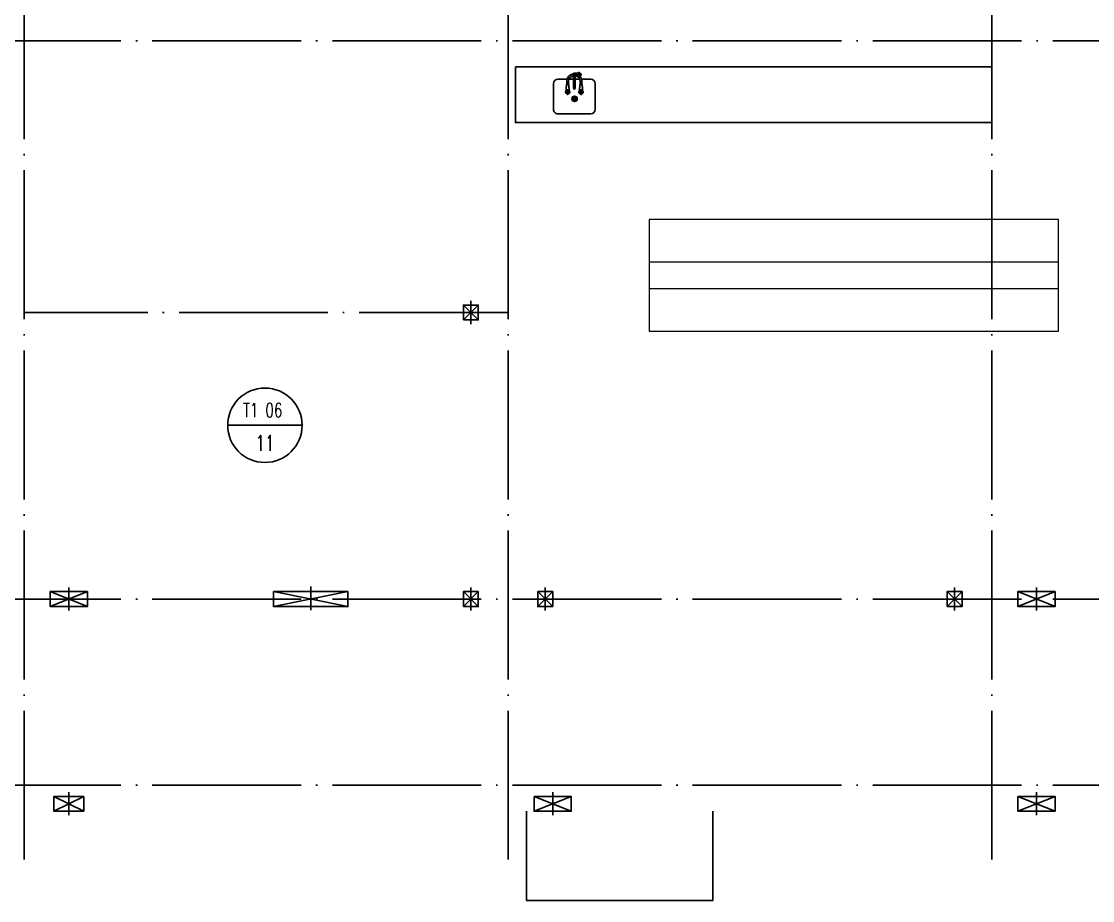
# Model space of a CAD drawing. Extents: x 93518 to 937116, y -359949 to 58022.
# Drawn here: x 817076 to 831468, y -106994 to -95184 of the extents above; entities that cross this region are included whole.
import ezdxf
from ezdxf.enums import TextEntityAlignment as Align

# ---------------------------------------------------------------- set-up
doc = ezdxf.new("R2010")
doc.units = 0
doc.header["$LTSCALE"] = 1000
doc.header["$MEASUREMENT"] = 0
doc.linetypes.add('DOTE', pattern=[2.42, 2, -0.2, 0.02, -0.2])
doc.layers.get('0').update_dxf_attribs({"linetype": 'CONTINUOUS'})
for name, color, linetype in [('DIM_IDEN', 3, 'CONTINUOUS'), ('DIM_LEAD', 3, 'CONTINUOUS'), ('DOTE', 8, 'DOTE'), ('PUB_TEXT', 7, 'CONTINUOUS'), ('STAIR', 2, 'CONTINUOUS')]:
    doc.layers.add(name, color=color, linetype=linetype)
doc.styles.add('_TCH_DIM', font='simplex.shx', dxfattribs={"bigfont": 'gbcbig.shx'})
doc.styles.add('DXT', font='geditxt.shx', dxfattribs={"width": 0.7, "bigfont": 'dxt.shx'})

msp = doc.modelspace()

# ---------------------------------------------------------------- linework, layer by layer
at = {"color": 252}
for p, q in [((824407, -95960.9), (824284.8, -95961)), ((824493.4, -95960.9), (824433.1, -95960.9)), ((824489.2, -95895.1), (824489.2, -95906.7)), ((824502, -95884.5), (824492, -95890.3)), ((824492, -95911.5), (824493.4, -95912.3)), ((824493.5, -96080.9), (824493.4, -95900.9)), ((824504.8, -95881.7), (824545.7, -95881.6)), ((824517.6, -95890.3), (824507.6, -95884.5)), ((824516.3, -96080.9), (824516.2, -95900.9)), ((824516.2, -95912.3), (824517.6, -95911.5)), ((824516.2, -95920.1), (824545.7, -95920)), ((824576.5, -95960.8), (824516.2, -95960.9)), ((824520.4, -95906.6), (824520.4, -95895.1)), ((824549.5, -95895.1), (824543.1, -95889.6)), ((824549.5, -95906.6), (824543.1, -95912.1)), ((824544.2, -95884.9), (824569.4, -95871)), ((824544.2, -95884.9), (824569.4, -95871)), ((824544.2, -95916.8), (824569.4, -95930.7)), ((824544.2, -95916.8), (824569.4, -95930.7)), ((824546.1, -95881.4), (824566.5, -95872.6)), ((824546.1, -95881.4), (824566.5, -95872.6)), ((824546.1, -95920.3), (824566.5, -95929.1)), ((824546.1, -95920.3), (824566.5, -95929.1)), ((824568.5, -95885), (824546.6, -95887.7)), ((824568.5, -95885), (824546.6, -95887.7)), ((824568.6, -95916.6), (824546.6, -95914)), ((824568.6, -95916.6), (824546.6, -95914)), ((824551.3, -95898.9), (824551.2, -95900.8)), ((824551.3, -95902.8), (824551.2, -95900.8)), ((824569.2, -95887.1), (824554.5, -95894.7)), ((824569.2, -95914.6), (824554.5, -95907)), ((824555.2, -95900.8), (824555.4, -95897.1)), ((824555.2, -95900.8), (824555.4, -95904.6)), ((824569.2, -95887.1), (824564.7, -95889.4)), ((824569.2, -95914.6), (824564.7, -95912.2)), ((824571.5, -95872.6), (824572.7, -95880.4)), ((824571.5, -95872.6), (824572.7, -95880.4)), ((824571.5, -95929.1), (824572.7, -95921.3)), ((824571.5, -95929.1), (824572.7, -95921.3)), ((824576.4, -95871.6), (824586, -95885.1)), ((824576.4, -95871.6), (824586, -95885.1)), ((824576.4, -95930.1), (824586, -95916.5)), ((824576.4, -95930.1), (824586, -95916.5)), ((824582.5, -95990.8), (824582.6, -96032.8)), ((824598.6, -95898.3), (824598.6, -95900.8)), ((824598.6, -95903.3), (824598.6, -95900.8)), ((824724.8, -95960.7), (824602.6, -95960.8)), ((824607.1, -95990.8), (824607.2, -96032.8)), ((824224.9, -96021.1), (824225.1, -96366.1)), ((824398.9, -96111), (824385.1, -96136.1)), ((824395.4, -96112.8), (824386.7, -96133.3)), ((824399.1, -96135.3), (824401.7, -96113.3)), ((824430.2, -96032.9), (824399.6, -96033)), ((824399.6, -96053.4), (824399.6, -96033)), ((824401.2, -96135.9), (824408.8, -96121.2)), ((824402.5, -95991), (824402.6, -96033)), ((824409.2, -96116.2), (824403.7, -96109.8)), ((824414.9, -96121.9), (824411.2, -96122.1)), ((824413, -96118), (824414.9, -96118)), ((824416.8, -96118), (824414.9, -96118)), ((824414.9, -96121.9), (824418.7, -96122.1)), ((824420.7, -96116.2), (824426.2, -96109.8)), ((824428.7, -96135.9), (824421.1, -96121.2)), ((824427.1, -95990.9), (824427.2, -96032.9)), ((824430.7, -96135.2), (824428.1, -96113.3)), ((824430.2, -96053.3), (824430.2, -96032.9)), ((824430.9, -96110.9), (824444.8, -96136.1)), ((824434.4, -96112.8), (824443.2, -96133.2)), ((824578.9, -96110.8), (824565.1, -96136)), ((824575.4, -96112.7), (824566.7, -96133.1)), ((824579.1, -96135.1), (824581.7, -96113.1)), ((824579.6, -96053.2), (824579.6, -96032.8)), ((824610.2, -96032.8), (824579.6, -96032.8)), ((824581.2, -96135.8), (824588.8, -96121.1)), ((824589.2, -96116), (824583.7, -96109.7)), ((824594.9, -96121.8), (824591.2, -96122)), ((824593, -96117.9), (824594.9, -96117.8)), ((824596.8, -96117.9), (824594.9, -96117.8)), ((824594.9, -96121.8), (824598.7, -96122)), ((824600.7, -96116), (824606.2, -96109.6)), ((824608.7, -96135.7), (824601.1, -96121.1)), ((824610.7, -96135.1), (824608.1, -96113.1)), ((824610.2, -96053.2), (824610.2, -96032.8)), ((824610.9, -96110.8), (824624.8, -96136)), ((824614.4, -96112.7), (824623.2, -96133.1)), ((824785.1, -96365.7), (824784.9, -96020.7)), ((824385.7, -96143.1), (824399.3, -96152.7)), ((824386.7, -96138.2), (824394.5, -96139.4)), ((824412.5, -96165.3), (824415, -96165.3)), ((824417.4, -96165.3), (824415, -96165.3)), ((824444.2, -96143.1), (824430.7, -96152.7)), ((824443.2, -96138.2), (824435.4, -96139.4)), ((824502.8, -96224.2), (824475.6, -96224.3)), ((824503.8, -96221.4), (824481.7, -96205.4)), ((824503.8, -96227.1), (824481.8, -96243.1)), ((824506.2, -96219.7), (824497.7, -96193.8)), ((824506.2, -96228.8), (824497.8, -96254.7)), ((824509.1, -96219.7), (824517.5, -96193.8)), ((824509.1, -96228.8), (824517.6, -96254.7)), ((824511.5, -96221.4), (824533.5, -96205.4)), ((824511.5, -96227), (824533.5, -96243)), ((824512.4, -96224.2), (824539.6, -96224.2)), ((824565.7, -96143), (824579.3, -96152.6)), ((824566.7, -96138.1), (824574.5, -96139.3)), ((824592.5, -96165.2), (824595, -96165.2)), ((824597.4, -96165.2), (824595, -96165.2)), ((824624.2, -96143), (824610.7, -96152.6)), ((824623.2, -96138.1), (824615.4, -96139.3)), ((824285.2, -96426), (824725.2, -96425.7))]:
    msp.add_line(p, q, dxfattribs=at)
at = {"color": 6}
for p, q in [((823013.8, -98994.5), (823213.4, -99194.5)), ((823213.4, -98994.5), (823013.8, -99194.5)), ((823113.8, -98939.6), (823113.8, -99249.4)), ((817463.9, -103044.5), (817963.6, -102844.5)), ((817963.6, -103044.5), (817463.9, -102844.5)), ((817713.8, -103099.4), (817713.8, -102789.6)), ((823013.8, -102844.5), (823213.4, -103044.5)), ((823213.4, -102844.5), (823013.8, -103044.5)), ((823113.8, -102789.6), (823113.8, -103099.4)), ((824213.8, -102844.5), (824014.1, -103044.5)), ((824014.1, -102844.5), (824213.8, -103044.5)), ((824113.8, -102789.6), (824113.8, -103099.4)), ((829513.8, -102844.5), (829713.4, -103044.5)), ((829713.4, -102844.5), (829513.8, -103044.5)), ((829613.8, -102789.6), (829613.8, -103099.4)), ((830463.9, -103044.5), (830963.6, -102844.5)), ((830963.6, -103044.5), (830463.9, -102844.5)), ((830713.8, -103099.4), (830713.8, -102789.6)), ((817913.6, -105794.5), (817513.9, -105594.5)), ((817513.9, -105794.5), (817913.6, -105594.5)), ((817713.8, -105849.4), (817713.8, -105539.6)), ((823963.9, -105794.5), (824463.6, -105594.5)), ((824463.6, -105794.5), (823963.9, -105594.5)), ((824213.8, -105849.4), (824213.8, -105539.6)), ((830463.9, -105794.5), (830963.6, -105594.5)), ((830963.6, -105794.5), (830463.9, -105594.5)), ((830713.8, -105849.4), (830713.8, -105539.6))]:
    msp.add_line(p, q, dxfattribs=at)
at = {"color": 252}
msp.add_lwpolyline([(823713.8, -95794.5), (823713.8, -96544.5), (830113.8, -96544.5), (830113.8, -95794.5)], close=True, dxfattribs=at)
at = {"color": 252, "lineweight": 9}
for points in [[(831009.3, -97845.3), (825509.3, -97845.3), (825509.3, -99345.3), (831009.3, -99345.3)], [(825509.3, -98770.3), (831009.3, -98770.3), (831009.3, -98420.3), (825509.3, -98420.3)]]:
    msp.add_lwpolyline(points, close=True, dxfattribs=at)
at = {"color": 6}
for points in [[(823013.8, -99194.5), (823213.4, -99194.5), (823213.4, -98994.5), (823013.8, -98994.5), (823013.8, -99194.5)], [(817463.9, -102844.5), (817963.6, -102844.5), (817963.6, -103044.5), (817463.9, -103044.5), (817463.9, -102844.5)], [(820463.8, -102844.5), (821463.8, -102844.5), (821463.8, -103044.5), (820463.8, -103044.5), (820463.8, -102844.5)], [(820463.8, -102844.5), (821463.8, -103044.5)], [(820463.8, -103044.5), (821463.8, -102844.5)], [(820963.8, -103093.4), (820963.8, -102776.7)], [(823013.8, -103044.5), (823213.4, -103044.5), (823213.4, -102844.5), (823013.8, -102844.5), (823013.8, -103044.5)], [(824213.8, -103044.5), (824014.1, -103044.5), (824014.1, -102844.5), (824213.8, -102844.5), (824213.8, -103044.5)], [(829513.8, -103044.5), (829713.4, -103044.5), (829713.4, -102844.5), (829513.8, -102844.5), (829513.8, -103044.5)], [(830463.9, -102844.5), (830963.6, -102844.5), (830963.6, -103044.5), (830463.9, -103044.5), (830463.9, -102844.5)], [(817913.6, -105594.5), (817513.9, -105594.5), (817513.9, -105794.5), (817913.6, -105794.5), (817913.6, -105594.5)], [(823963.9, -105594.5), (824463.6, -105594.5), (824463.6, -105794.5), (823963.9, -105794.5), (823963.9, -105594.5)], [(830463.9, -105594.5), (830963.6, -105594.5), (830963.6, -105794.5), (830463.9, -105794.5), (830463.9, -105594.5)]]:
    msp.add_lwpolyline(points, dxfattribs=at)
at = {"color": 252}
for radius in [36, 32, 4.8]:
    msp.add_circle((824507.6, -96224.2), radius, dxfattribs=at)
for centre, radius, start, end in [((824284.9, -96021), 60, 90.04081, 180.04081), ((824504.8, -95990.9), 102.3, 98.85275, 180.04081), ((824504.8, -95990.9), 77.7, 100.15508, 180.04081), ((824504.8, -95900.9), 30, 157.82713, 164.29619), ((824504.8, -95900.9), 30, 213.31525, 247.70713), ((824504.8, -95900.9), 19.2, 306.46438, 233.61723), ((824504.8, -95900.9), 16.6, 140.33853, 159.74309), ((824504.8, -95900.9), 16.6, 200.33853, 219.74309), ((824504.8, -95900.9), 11.9, 342.67962, 197.40199), ((824504.8, -95900.9), 11.4, 0.04081, 180.04081), ((824504.8, -95900.9), 16.6, 80.33853, 99.74309), ((824504.8, -95900.9), 30, 292.37449, 320.24899), ((824504.8, -95900.9), 16.6, 20.33853, 39.74309), ((824504.8, -95900.9), 16.6, 320.33853, 339.74309), ((824561.1, -95902.3), 25.7, 125.66889, 176.88646), ((824561.1, -95899.4), 25.7, 183.19302, 234.41059), ((824504.8, -95990.9), 77.7, 0.04081, 65.71209), ((824561.1, -95902.3), 25.7, 125.66889, 150.15399), ((824561.1, -95899.4), 25.7, 209.93122, 234.41059), ((824545.8, -95887.8), 3.33, 118.83264, 213.71961), ((824545.8, -95887.8), 3.33, 118.83264, 210.30446), ((824545.9, -95913.9), 3.33, 146.35987, 241.24684), ((824545.9, -95913.9), 3.33, 149.81631, 241.24684), ((824551.5, -95888.8), 6.62, 252.0195, 298.50715), ((824551.5, -95912.9), 6.62, 61.57233, 108.05998), ((824569.7, -95872.9), 1.8, 8.72831, 118.83276), ((824569.7, -95872.9), 1.8, 8.72831, 118.83276), ((824569.8, -95928.8), 1.8, 241.24672, 351.35117), ((824569.8, -95928.8), 1.8, 241.24672, 351.35117), ((824566.1, -95881.2), 6.63, 297.3345, 7.44653), ((824566.1, -95881.2), 6.63, 297.3345, 7.44653), ((824566.1, -95920.4), 6.63, 352.63295, 62.74498), ((824566.1, -95920.4), 6.63, 352.63295, 62.74498), ((824572.5, -95876.6), 6.35, 51.6148, 118.83282), ((824572.5, -95876.6), 6.35, 51.6148, 118.83282), ((824572.5, -95925.1), 6.35, 241.24666, 308.46468), ((824572.5, -95925.1), 6.35, 241.24666, 308.46468), ((824596.3, -95901.1), 17.8, 172.89771, 184.3639), ((824593.6, -95901.4), 15.1, 184.3639, 196.82808), ((824594.8, -95901), 16.3, 160.43353, 172.89771), ((824590.2, -95902.4), 11.5, 196.82808, 212.78999), ((824588.9, -95898.8), 9.96, 144.47163, 160.43353), ((824585.1, -95905.7), 5.47, 212.78999, 236.04239), ((824586, -95896.8), 6.48, 121.21922, 144.47163), ((824504.8, -95990.9), 102.3, 0.04081, 41.5429), ((824584.1, -95907.2), 3.63, 236.04239, 268.63081), ((824584.4, -95894.1), 3.34, 88.63081, 121.21922), ((824584.1, -95907.2), 3.63, 268.63081, 301.21922), ((824584.4, -95894.1), 3.34, 56.04239, 88.63081), ((824614.1, -95868.6), 32.6, 210.5053, 219.76196), ((824614.1, -95868.6), 32.6, 210.5053, 239.9409), ((824614.1, -95933), 32.6, 120.13858, 149.57418), ((824583.1, -95905.6), 5.47, 301.21922, 324.47163), ((824614.1, -95933), 32.6, 140.31834, 149.57418), ((824582.7, -95896.7), 6.48, 32.78999, 56.04239), ((824578.2, -95902.1), 11.5, 324.47163, 340.43353), ((824579.7, -95898.6), 9.96, 16.82808, 32.78999), ((824574.9, -95900.9), 15.1, 340.43353, 352.89771), ((824573.7, -95900.5), 16.3, 4.3639, 16.82808), ((824572.2, -95900.6), 17.8, 352.89771, 4.3639), ((824596.8, -95898.3), 1.8, 0.03974, 59.9409), ((824596.8, -95903.3), 1.8, 300.13858, 0.03974), ((824724.9, -96020.7), 60, 0.04081, 90.04081), ((824416.4, -96127.8), 25.7, 93.19302, 144.41059), ((824549.1, -96088.4), 153.6, 166.79105, 187.75013), ((824401.8, -96112.6), 3.33, 56.35987, 151.24684), ((824402.9, -96118.2), 6.62, 331.57233, 18.05998), ((824413.5, -96127.8), 25.7, 35.66889, 86.88646), ((824427, -96118.2), 6.62, 162.0195, 208.50715), ((824428, -96112.5), 3.33, 28.83264, 123.71961), ((824280.7, -96088.6), 153.6, 352.33148, 13.29057), ((824504.9, -96080.9), 13, 151.44544, 28.63618), ((824504.9, -96080.9), 11.4, 180.04081, 0.04081), ((824596.4, -96127.7), 25.7, 93.19302, 144.41059), ((824729.1, -96088.3), 153.6, 166.79105, 187.75013), ((824581.8, -96112.4), 3.33, 56.35987, 151.24684), ((824582.9, -96118.1), 6.62, 331.57233, 18.05998), ((824593.5, -96127.7), 25.7, 35.66889, 86.88646), ((824607, -96118.1), 6.62, 162.0195, 208.50715), ((824608, -96112.4), 3.33, 28.83264, 123.71961), ((824460.7, -96088.5), 153.6, 352.33148, 13.29057), ((824390.7, -96139.2), 6.35, 151.24666, 218.46468), ((824387, -96136.5), 1.8, 151.24672, 261.35117), ((824395.3, -96132.8), 6.63, 262.63295, 332.74498), ((824382.8, -96180.8), 32.6, 30.13858, 59.57418), ((824408.6, -96150.8), 3.63, 146.04239, 178.63081), ((824408.6, -96150.8), 3.63, 178.63081, 211.21922), ((824410.2, -96149.8), 5.47, 211.21922, 234.47163), ((824410.1, -96151.8), 5.47, 122.78999, 146.04239), ((824413.7, -96144.9), 11.5, 234.47163, 250.43353), ((824413.4, -96156.9), 11.5, 106.82808, 122.78999), ((824414.9, -96141.6), 15.1, 250.43353, 262.89771), ((824414.4, -96160.3), 15.1, 94.3639, 106.82808), ((824412.5, -96163.5), 1.8, 210.13858, 270.03974), ((824415.2, -96138.9), 17.8, 262.89771, 274.3639), ((824414.6, -96163), 17.8, 82.89771, 94.3639), ((824415.3, -96140.4), 16.3, 274.3639, 286.82808), ((824414.8, -96161.5), 16.3, 70.43353, 82.89771), ((824417.4, -96163.5), 1.8, 270.03974, 329.9409), ((824447.2, -96180.8), 32.6, 120.5053, 149.9409), ((824417.2, -96146.4), 9.96, 286.82808, 302.78999), ((824416.9, -96155.6), 9.96, 54.47163, 70.43353), ((824419, -96149.4), 6.48, 302.78999, 326.04239), ((824419, -96152.7), 6.48, 31.21922, 54.47163), ((824421.6, -96151.1), 3.34, 326.04239, 358.63081), ((824421.6, -96151.1), 3.34, 358.63081, 31.21922), ((824434.6, -96132.8), 6.63, 207.3345, 277.44653), ((824442.9, -96136.4), 1.8, 278.72831, 28.83276), ((824439.2, -96139.2), 6.35, 321.6148, 28.83282), ((824570.7, -96139.1), 6.35, 151.24666, 218.46468), ((824567, -96136.3), 1.8, 151.24672, 261.35117), ((824575.3, -96132.7), 6.63, 262.63295, 332.74498), ((824562.8, -96180.7), 32.6, 30.13858, 59.57418), ((824588.6, -96150.7), 3.63, 146.04239, 178.63081), ((824588.6, -96150.7), 3.63, 178.63081, 211.21922), ((824590.2, -96149.7), 5.47, 211.21922, 234.47163), ((824590.1, -96151.7), 5.47, 122.78999, 146.04239), ((824593.7, -96144.8), 11.5, 234.47163, 250.43353), ((824593.4, -96156.8), 11.5, 106.82808, 122.78999), ((824594.9, -96141.4), 15.1, 250.43353, 262.89771), ((824594.4, -96160.2), 15.1, 94.3639, 106.82808), ((824592.5, -96163.4), 1.8, 210.13858, 270.03974), ((824595.2, -96138.7), 17.8, 262.89771, 274.3639), ((824594.6, -96162.9), 17.8, 82.89771, 94.3639), ((824595.3, -96140.2), 16.3, 274.3639, 286.82808), ((824594.8, -96161.4), 16.3, 70.43353, 82.89771), ((824597.4, -96163.4), 1.8, 270.03974, 329.9409), ((824627.2, -96180.6), 32.6, 120.5053, 149.9409), ((824597.2, -96146.3), 9.96, 286.82808, 302.78999), ((824596.9, -96155.4), 9.96, 54.47163, 70.43353), ((824599, -96149.2), 6.48, 302.78999, 326.04239), ((824599, -96152.6), 6.48, 31.21922, 54.47163), ((824601.6, -96151), 3.34, 326.04239, 358.63081), ((824601.6, -96151), 3.34, 358.63081, 31.21922), ((824614.6, -96132.7), 6.63, 207.3345, 277.44653), ((824622.9, -96136.3), 1.8, 278.72831, 28.83276), ((824619.2, -96139), 6.35, 321.6148, 28.83282), ((824285.1, -96366), 60, 180.04081, 270.04081), ((824725.1, -96365.7), 60, 270.04081, 0.04081)]:
    msp.add_arc(centre, radius, start, end, dxfattribs=at)
at = {"layer": 'DIM_IDEN'}
msp.add_line((820847.8, -100609.8), (819847.8, -100609.8), dxfattribs=at)
msp.add_circle((820347.8, -100609.8), 500, dxfattribs=at)
at = {"layer": 'DOTE'}
for p, q in [((817113.8, -106444.5), (817113.8, -72444.5)), ((823613.8, -106444.5), (823613.8, -72444.5)), ((830113.8, -106444.5), (830113.8, -72444.5)), ((780113.8, -95444.5), (844113.8, -95444.5)), ((823613.8, -99094.5), (817113.8, -99094.5)), ((780113.8, -102944.5), (844113.8, -102944.5)), ((780113.8, -105444.5), (844113.8, -105444.5))]:
    msp.add_line(p, q, dxfattribs=at)
at = {"layer": 'STAIR', "color": 2}
msp.add_lwpolyline([(826363.8, -105794.5), (826363.8, -106994.5), (823863.8, -106994.5), (823863.8, -105794.5)], dxfattribs=at)

# ---------------------------------------------------------------- texts
at = {"layer": 'DIM_LEAD', "color": 7, "style": '_TCH_DIM', "width": 0.705882}
msp.add_text('T1 06', height=190.4, dxfattribs=at).set_placement((820053.8, -100501.5))
at = {"layer": 'PUB_TEXT', "style": 'DXT', "width": 1.209677}
msp.add_text('11', height=206.08, dxfattribs=at).set_placement((820220.2, -100950.8), (820477.8, -100950.8), align=Align.FIT)

doc.saveas('drawing.dxf')
